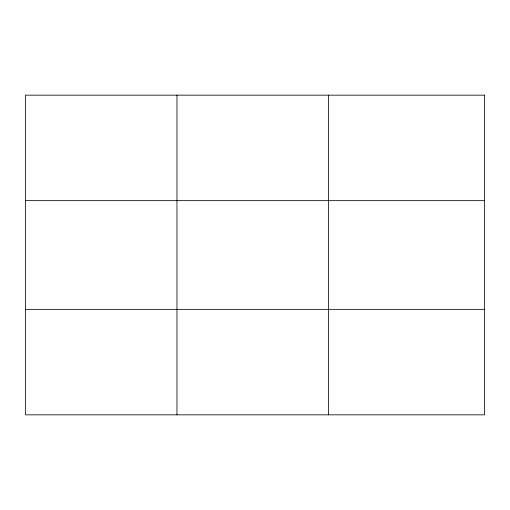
<?xml version="1.0" encoding="UTF-8"?>
<svg xmlns="http://www.w3.org/2000/svg" width="510" height="510" viewBox="0 0 510 510"><rect width="100%" height="100%" fill="white"/><g stroke="black" fill="none" stroke-linecap="round" stroke-linejoin="round"><path stroke-width="0.76" d="M176.97 95.16L176.97 414.84M328.44 95.16L328.44 414.84M25.5 200.653L484.5 200.653M25.5 309.347L484.5 309.347M484.5 95.16L484.5 414.84L25.5 414.84L25.5 95.16L484.5 95.16"/></g></svg>
